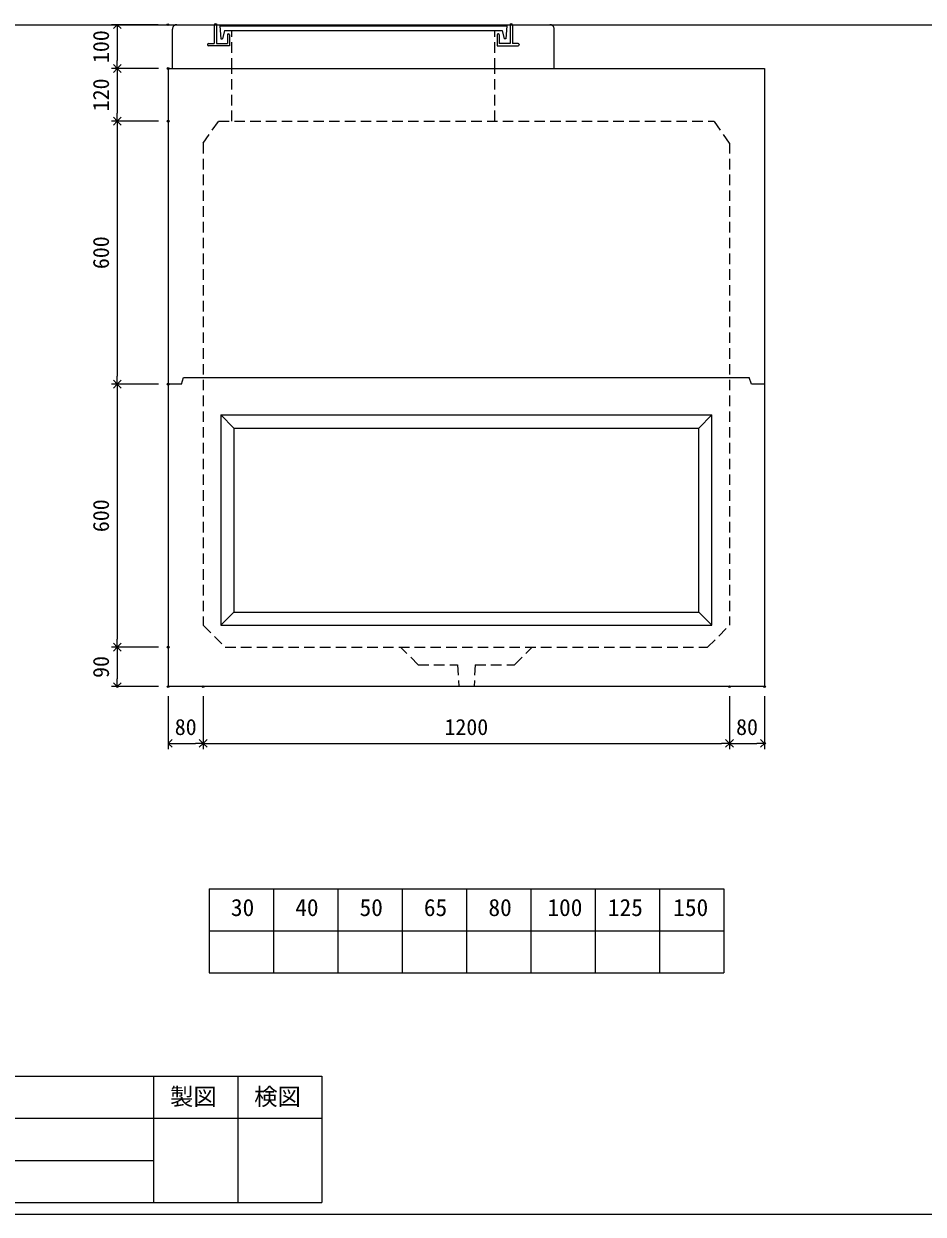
# Model space of a CAD drawing. Units: millimetres, scale not verified. Extents: x -6420 to 6420, y -3095 to 3095.
# Drawn here: x 311 to 2362, y -2605 to 111 of the extents above; entities that cross this region are included whole.
import ezdxf
from ezdxf.enums import TextEntityAlignment as Align

# ---------------------------------------------------------------- set-up
doc = ezdxf.new("R2010")
doc.units = ezdxf.units.MM
doc.header["$LTSCALE"] = 20
doc.header["$PDMODE"] = 32
doc.header["$PDSIZE"] = 4
doc.linetypes.add('DASHED1', pattern=[1.8, 1.2, -0.6])
doc.layers.add('0-1_Defpoints', color=7, linetype='Continuous')
for name, color, linetype, lineweight in [('0-2_waku', 7, 'Continuous', 18), ('0-3_gaikei', 7, 'Continuous', 18), ('0-4_kakure', 7, 'DASHED1', 5), ('0-5_sunpou', 7, 'Continuous', 5), ('0-8_uchigawa', 6, 'Continuous', 18), ('0-A_futa', 3, 'Continuous', 18), ('0-B_GL', 4, 'Continuous', 18), ('0-D_文字１', 7, 'Continuous', 18)]:
    doc.layers.add(name, color=color, linetype=linetype, lineweight=lineweight)
doc.styles.add('ＭＳ ゴシック', font='')
doc.styles.get('ＭＳ ゴシック').set_extended_font_data('MS Gothic')

# ---------------------------------------------------------------- blocks, each defined once
blk = doc.blocks.new('_Open90')
at = {"layer": '0-5_sunpou'}
blk.add_line((0, 0), (-1, 0), dxfattribs=at)
blk.add_lwpolyline([(-0.5, 0.5), (0, 0), (-0.5, -0.5)], dxfattribs=at)
blk = doc.blocks.new('D52')
at = {"layer": '0-1_Defpoints'}
for p in [(3222.41, 2640.17), (3107.22, 2540.17), (3223.24, 2540.17)]:
    blk.add_point(p, dxfattribs=at)
at = {"layer": '0-5_sunpou'}
for p, q in [((3200.41, 2640.17), (3094.22, 2640.17)), ((3107.22, 2622.17), (3107.22, 2558.17)), ((3201.24, 2540.17), (3094.22, 2540.17))]:
    blk.add_line(p, q, dxfattribs=at)
at = {"layer": '0-5_sunpou', "xscale": 18, "yscale": 18}
for p, rotation in [((3107.22, 2640.17), 90), ((3107.22, 2540.17), 270)]:
    blk.add_blockref('_Open90', p, dxfattribs=dict(at, rotation=rotation))
at = {"layer": '0-5_sunpou', "style": 'ＭＳ ゴシック'}
blk.add_text('100', height=36.66, rotation=90, dxfattribs=at).set_placement((3099.22, 2552.67), align=Align.BOTTOM_LEFT)
blk = doc.blocks.new('D53')
at = {"layer": '0-1_Defpoints'}
for p in [(3223.24, 2540.17), (3107.22, 2420.17), (3223.24, 2420.17)]:
    blk.add_point(p, dxfattribs=at)
at = {"layer": '0-5_sunpou'}
for p, q in [((3201.24, 2540.17), (3094.22, 2540.17)), ((3107.22, 2522.17), (3107.22, 2438.17)), ((3201.24, 2420.17), (3094.22, 2420.17))]:
    blk.add_line(p, q, dxfattribs=at)
at = {"layer": '0-5_sunpou', "xscale": 18, "yscale": 18}
for p, rotation in [((3107.22, 2540.17), 90), ((3107.22, 2420.17), 270)]:
    blk.add_blockref('_Open90', p, dxfattribs=dict(at, rotation=rotation))
at = {"layer": '0-5_sunpou', "style": 'ＭＳ ゴシック'}
blk.add_text('120', height=36.66, rotation=90, dxfattribs=at).set_placement((3099.22, 2442.67), align=Align.BOTTOM_LEFT)
blk = doc.blocks.new('D54')
at = {"layer": '0-1_Defpoints'}
for p in [(3223.24, 2420.17), (3107.22, 1820.17), (3223.24, 1820.17)]:
    blk.add_point(p, dxfattribs=at)
at = {"layer": '0-5_sunpou'}
for p, q in [((3201.24, 2420.17), (3094.22, 2420.17)), ((3107.22, 2402.17), (3107.22, 1838.17)), ((3201.24, 1820.17), (3094.22, 1820.17))]:
    blk.add_line(p, q, dxfattribs=at)
at = {"layer": '0-5_sunpou', "xscale": 18, "yscale": 18}
for p, rotation in [((3107.22, 2420.17), 90), ((3107.22, 1820.17), 270)]:
    blk.add_blockref('_Open90', p, dxfattribs=dict(at, rotation=rotation))
at = {"layer": '0-5_sunpou', "style": 'ＭＳ ゴシック'}
blk.add_text('600', height=36.66, rotation=90, dxfattribs=at).set_placement((3099.22, 2082.67), align=Align.BOTTOM_LEFT)
blk = doc.blocks.new('D55')
at = {"layer": '0-1_Defpoints'}
for p in [(3223.24, 1820.17), (3107.22, 1220.17), (3223.24, 1220.17)]:
    blk.add_point(p, dxfattribs=at)
at = {"layer": '0-5_sunpou'}
for p, q in [((3201.24, 1820.17), (3094.22, 1820.17)), ((3107.22, 1802.17), (3107.22, 1238.17)), ((3201.24, 1220.17), (3094.22, 1220.17))]:
    blk.add_line(p, q, dxfattribs=at)
at = {"layer": '0-5_sunpou', "xscale": 18, "yscale": 18}
for p, rotation in [((3107.22, 1820.17), 90), ((3107.22, 1220.17), 270)]:
    blk.add_blockref('_Open90', p, dxfattribs=dict(at, rotation=rotation))
at = {"layer": '0-5_sunpou', "style": 'ＭＳ ゴシック'}
blk.add_text('600', height=36.66, rotation=90, dxfattribs=at).set_placement((3099.22, 1482.67), align=Align.BOTTOM_LEFT)
blk = doc.blocks.new('D56')
at = {"layer": '0-1_Defpoints'}
for p in [(3223.24, 1220.17), (3107.22, 1130.17), (3223.24, 1130.17)]:
    blk.add_point(p, dxfattribs=at)
at = {"layer": '0-5_sunpou'}
for p, q in [((3201.24, 1220.17), (3094.22, 1220.17)), ((3107.22, 1202.17), (3107.22, 1148.17)), ((3201.24, 1130.17), (3094.22, 1130.17))]:
    blk.add_line(p, q, dxfattribs=at)
at = {"layer": '0-5_sunpou', "xscale": 18, "yscale": 18}
for p, rotation in [((3107.22, 1220.17), 90), ((3107.22, 1130.17), 270)]:
    blk.add_blockref('_Open90', p, dxfattribs=dict(at, rotation=rotation))
at = {"layer": '0-5_sunpou', "style": 'ＭＳ ゴシック'}
blk.add_text('90', height=36.66, rotation=90, dxfattribs=at).set_placement((3099.22, 1150.17), align=Align.BOTTOM_LEFT)
blk = doc.blocks.new('D57')
at = {"layer": '0-1_Defpoints'}
for p in [(3223.24, 1130.17), (3303.24, 1130.17), (3303.24, 1000.85)]:
    blk.add_point(p, dxfattribs=at)
at = {"layer": '0-5_sunpou'}
for p, q in [((3223.24, 1108.17), (3223.24, 987.85)), ((3303.24, 1108.17), (3303.24, 987.85)), ((3241.24, 1000.85), (3285.24, 1000.85))]:
    blk.add_line(p, q, dxfattribs=at)
at = {"layer": '0-5_sunpou', "xscale": 18, "yscale": 18, "rotation": 180}
blk.add_blockref('_Open90', (3223.24, 1000.85), dxfattribs=at)
at = {"layer": '0-5_sunpou', "xscale": 18, "yscale": 18}
blk.add_blockref('_Open90', (3303.24, 1000.85), dxfattribs=at)
at = {"layer": '0-5_sunpou', "style": 'ＭＳ ゴシック'}
blk.add_text('80', height=36.66, dxfattribs=at).set_placement((3238.24, 1008.85), align=Align.BOTTOM_LEFT)
blk = doc.blocks.new('D58')
at = {"layer": '0-1_Defpoints'}
for p in [(3303.24, 1130.17), (4503.24, 1130.17), (4503.24, 1000.85)]:
    blk.add_point(p, dxfattribs=at)
at = {"layer": '0-5_sunpou'}
for p, q in [((3303.24, 1108.17), (3303.24, 987.85)), ((4503.24, 1108.17), (4503.24, 987.85)), ((3321.24, 1000.85), (4485.24, 1000.85))]:
    blk.add_line(p, q, dxfattribs=at)
at = {"layer": '0-5_sunpou', "xscale": 18, "yscale": 18, "rotation": 180}
blk.add_blockref('_Open90', (3303.24, 1000.85), dxfattribs=at)
at = {"layer": '0-5_sunpou', "xscale": 18, "yscale": 18}
blk.add_blockref('_Open90', (4503.24, 1000.85), dxfattribs=at)
at = {"layer": '0-5_sunpou', "style": 'ＭＳ ゴシック'}
blk.add_text('1200', height=36.66, dxfattribs=at).set_placement((3853.24, 1008.85), align=Align.BOTTOM_LEFT)
blk = doc.blocks.new('D59')
at = {"layer": '0-1_Defpoints'}
for p in [(4503.24, 1130.17), (4583.24, 1130.17), (4583.24, 1000.85)]:
    blk.add_point(p, dxfattribs=at)
at = {"layer": '0-5_sunpou'}
for p, q in [((4503.24, 1108.17), (4503.24, 987.85)), ((4583.24, 1108.17), (4583.24, 987.85)), ((4521.24, 1000.85), (4565.24, 1000.85))]:
    blk.add_line(p, q, dxfattribs=at)
at = {"layer": '0-5_sunpou', "xscale": 18, "yscale": 18, "rotation": 180}
blk.add_blockref('_Open90', (4503.24, 1000.85), dxfattribs=at)
at = {"layer": '0-5_sunpou', "xscale": 18, "yscale": 18}
blk.add_blockref('_Open90', (4583.24, 1000.85), dxfattribs=at)
at = {"layer": '0-5_sunpou', "style": 'ＭＳ ゴシック'}
blk.add_text('80', height=36.66, dxfattribs=at).set_placement((4518.24, 1008.85), align=Align.BOTTOM_LEFT)

msp = doc.modelspace()

# ---------------------------------------------------------------- linework, layer by layer
at = {"layer": '0-2_waku'}
for p, q in [((733.33, -1862.22), (733.33, -2054.22)), ((733.33, -1862.22), (733.33, -2054.22)), ((733.33, -1862.22), (733.33, -2054.22)), ((733.33, -1862.22), (733.33, -2054.22)), ((733.33, -1862.22), (1906.67, -1862.22)), ((880, -1862.22), (880, -2054.22)), ((1026.67, -1862.22), (1026.67, -2054.22)), ((1026.67, -1862.22), (1026.67, -2054.22)), ((1173.33, -1862.22), (1173.33, -2054.22)), ((1320, -1862.22), (1320, -2054.22)), ((1466.67, -1862.22), (1466.67, -2054.22)), ((1613.33, -1862.22), (1613.33, -2054.22)), ((1760, -1862.22), (1760, -2054.22)), ((1906.67, -1862.22), (1906.67, -2054.22)), ((733.33, -1958.22), (1906.67, -1958.22)), ((733.33, -2054.22), (1906.67, -2054.22)), ((-1713.33, -2289.89), (990.67, -2289.89)), ((606.67, -2289.89), (606.67, -2577.89)), ((606.67, -2289.89), (606.67, -2577.89)), ((798.67, -2289.89), (798.67, -2577.89)), ((990.67, -2289.89), (990.67, -2577.89)), ((-1713.33, -2385.89), (990.67, -2385.89)), ((-1713.33, -2481.89), (606.67, -2481.89)), ((-1713.33, -2577.89), (990.67, -2577.89)), ((-1740, -2604.56), (6420, -2604.56))]:
    msp.add_line(p, q, dxfattribs=at)
at = {"layer": '0-3_gaikei'}
for p, q in [((660, 108.78), (745, 108.78)), ((1425, 108.78), (1510, 108.78)), ((650, 8.78), (650, 98.78)), ((1520, 8.78), (1520, 98.78)), ((640, 8.78), (2000, 8.78)), ((640, 8.78), (640, -1401.22)), ((2000, 8.78), (2000, -1401.22)), ((670, -711.22), (675, -696.22)), ((675, -696.22), (1965, -696.22)), ((1970, -711.22), (1965, -696.22)), ((670, -711.22), (640, -711.22)), ((2000, -711.22), (1970, -711.22)), ((2000, -1401.22), (640, -1401.22))]:
    msp.add_line(p, q, dxfattribs=at)
for centre, radius, start, end in [((659.42, 99.36), 9.44, 86.47383, 183.52617), ((1510.33, 99.11), 9.68, 358.04251, 91.95749)]:
    msp.add_arc(centre, radius, start, end, dxfattribs=at)
at = {"layer": '0-4_kakure'}
for p, q in [((785, 8.78), (785, 95.28)), ((1385, 8.78), (1385, 95.28)), ((785, -111.22), (785, 8.78)), ((1385, -111.22), (1385, 8.78)), ((720, -161.22), (755, -111.22)), ((755, -111.22), (1885, -111.22)), ((1920, -161.22), (1885, -111.22)), ((720, -161.22), (720, -1261.22)), ((1920, -161.22), (1920, -1261.22)), ((720, -1261.22), (770, -1311.22)), ((1870, -1311.22), (1920, -1261.22)), ((770, -1311.22), (1870, -1311.22)), ((1210, -1351.22), (1170, -1311.22)), ((1210, -1351.22), (1300, -1351.22)), ((1300, -1351.22), (1302.5, -1401.22)), ((1340, -1351.22), (1337.5, -1401.22))]:
    msp.add_line(p, q, dxfattribs=at)
msp.add_lwpolyline([(1340, -1351.22), (1430, -1351.22), (1470, -1311.22)], dxfattribs=at)
at = {"layer": '0-8_uchigawa'}
for p, q in [((760, -781.22), (1880, -781.22)), ((760, -781.22), (760, -1261.22)), ((760, -781.22), (790, -811.22)), ((1880, -781.22), (1850, -811.22)), ((1880, -1261.22), (1880, -781.22)), ((790, -811.22), (1850, -811.22)), ((790, -811.22), (790, -1231.22)), ((1850, -1231.22), (1850, -811.22)), ((760, -1261.22), (790, -1231.22)), ((790, -1231.22), (1850, -1231.22)), ((1880, -1261.22), (1850, -1231.22)), ((760, -1261.22), (1880, -1261.22))]:
    msp.add_line(p, q, dxfattribs=at)
at = {"layer": '0-A_futa'}
for p, q in [((745, 108.78), (745, 65.78)), ((747, 110.78), (750, 110.78)), ((750, 110.78), (750, 65.78)), ((1420, 110.78), (1423, 110.78)), ((1425, 108.78), (1425, 65.78)), ((757.81, 106.28), (1412.14, 106.28)), ((757.81, 106.28), (760.3, 76.28)), ((768.33, 95.28), (764.01, 76.28)), ((768.33, 95.28), (1401.67, 95.28)), ((775, 85.78), (775, 65.78)), ((777, 87.78), (778, 87.78)), ((780, 85.78), (780, 60.78)), ((1390, 85.78), (1390, 60.78)), ((1393, 87.78), (1392, 87.78)), ((1395, 85.78), (1395, 65.78)), ((1401.67, 95.28), (1405.99, 76.28)), ((1412.14, 106.28), (1409.89, 76.28)), ((730, 63.78), (730, 62.78)), ((732, 65.78), (745, 65.78)), ((780, 60.78), (732, 60.78)), ((750, 65.78), (775, 65.78)), ((760.3, 76.28), (764.01, 76.28)), ((1390, 60.78), (1438, 60.78)), ((1409.89, 76.28), (1405.99, 76.28)), ((1438, 65.78), (1425, 65.78)), ((1440, 63.78), (1440, 62.78))]:
    msp.add_line(p, q, dxfattribs=at)
msp.add_lwpolyline([(1420, 110.78), (1420, 65.78), (1395, 65.78)], dxfattribs=at)
for centre, start, end in [((747, 108.78), 90, 180), ((1423, 108.78), 0, 90), ((777, 85.78), 90, 180), ((778, 85.78), 0, 90), ((1392, 85.78), 90, 180), ((1393, 85.78), 0, 90), ((732, 63.78), 90, 180), ((732, 62.78), 180, 270), ((1438, 63.78), 0, 90), ((1438, 62.78), 270, 0)]:
    msp.add_arc(centre, 2, start, end, dxfattribs=at)
at = {"layer": '0-B_GL'}
msp.add_line((-1740, 108.78), (6420, 108.78), dxfattribs=at)

# ---------------------------------------------------------------- block references
at = {"layer": '0-5_sunpou'}
for name in ['D52', 'D53', 'D54', 'D55', 'D56', 'D57', 'D58', 'D59']:
    msp.add_blockref(name, (-2583.24, -2531.39), dxfattribs=at)

# ---------------------------------------------------------------- texts
at = {"layer": '0-D_文字１', "style": 'ＭＳ ゴシック'}
for s, p in [('30', (783.03, -1936.23)), ('40', (929.69, -1936.23)), ('50', (1076.36, -1936.23)), ('65', (1223.03, -1936.23)), ('80', (1370.24, -1936.23)), ('100', (1504.73, -1936.23)), ('125', (1642.59, -1936.23)), ('150', (1791.6, -1936.23)), ('製図', (644.08, -2367.55)), ('検図', (836.08, -2367.55))]:
    msp.add_text(s, height=39.1, dxfattribs=at).set_placement(p, align=Align.BOTTOM_LEFT)

doc.saveas('drawing.dxf')
